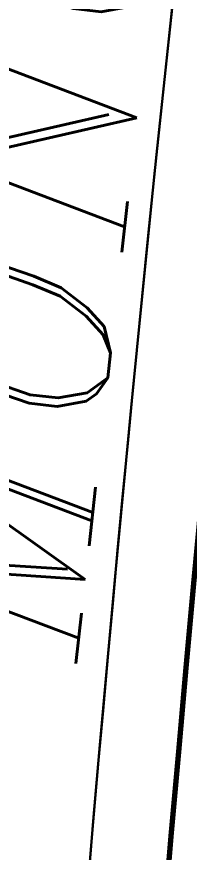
# Model space of a CAD drawing. Extents: x 2081963 to 2085386, y 738291 to 742228.
# Drawn here: x 2083651.66 to 2083656.02, y 741666.57 to 741687.76 of the extents above; entities that cross this region are included whole.
import ezdxf
from ezdxf.enums import TextEntityAlignment as Align

# ---------------------------------------------------------------- set-up
doc = ezdxf.new("R2010")
doc.units = 0
doc.header["$MEASUREMENT"] = 0
for name, color, linetype, lineweight in [('Prop Conc 5in Monolithic Keyed In Island', 1, 'Continuous', 30), ('Prop DSN Text', 7, 'Continuous', 30), ('Prop Horizontal Alignment', 2, 'Continuous', 70)]:
    doc.layers.add(name, color=color, linetype=linetype, lineweight=lineweight)
doc.styles.add('Style-ITALICS', font='ITALICS.shx')

msp = doc.modelspace()

# ---------------------------------------------------------------- linework, layer by layer
at = {"layer": 'Prop Conc 5in Monolithic Keyed In Island', "extrusion": (0, 0, -1)}
for radius in [1002, 998]:
    msp.add_arc((-2084651.897, 741581.36), radius, 358.515671, 14.256735, dxfattribs=at)
at = {"layer": 'Prop Conc 5in Monolithic Keyed In Island'}
msp.add_arc((2084651.897, 741581.36), 1002, 165.743265, 175.692856, dxfattribs=at)
at = {"layer": 'Prop Horizontal Alignment', "extrusion": (0, 0, -1)}
msp.add_arc((-2084651.897, 741581.36), 1000, 358.515671, 14.256735, dxfattribs=at)

# ---------------------------------------------------------------- texts
at = {"layer": 'Prop DSN Text', "lineweight": 30, "style": 'Style-ITALICS'}
msp.add_text('5" MONO. ISLAND', height=5, rotation=83.648, dxfattribs=at).set_placement((2083655.43, 741691.803), align=Align.CENTER)

doc.saveas('drawing.dxf')
